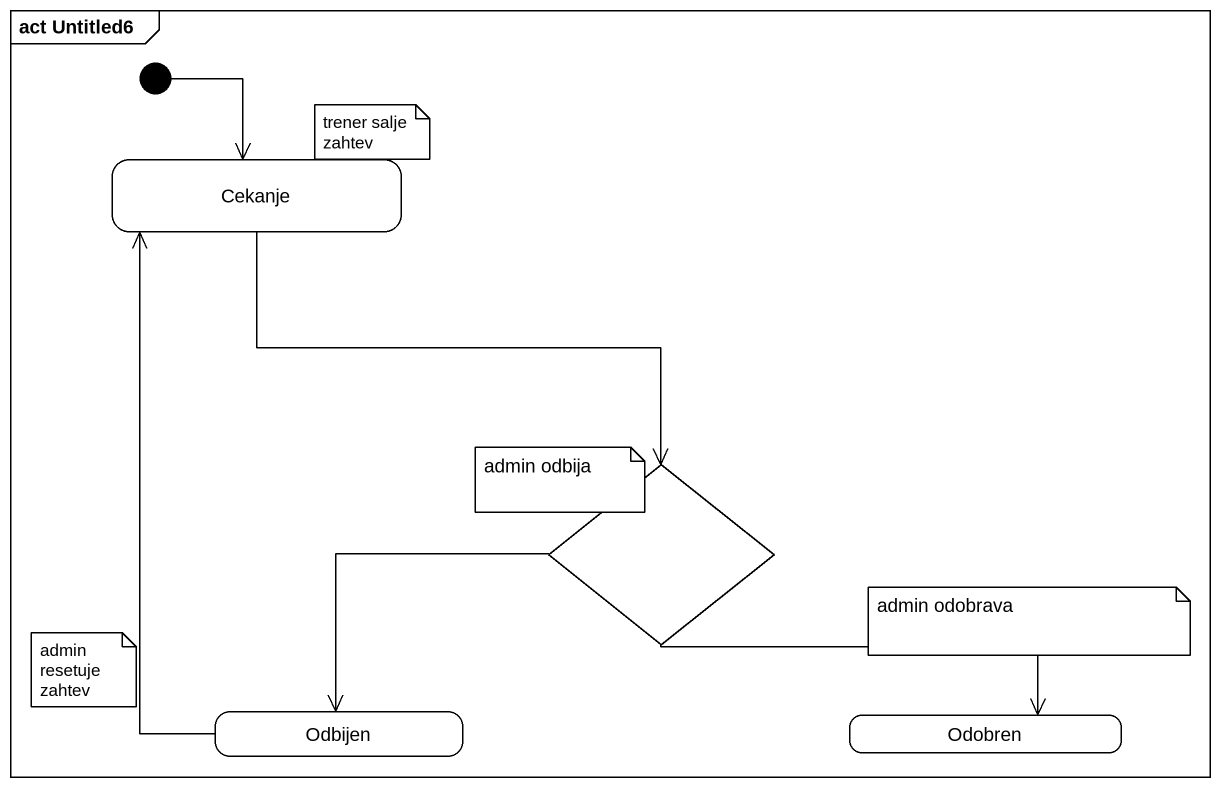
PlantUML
@startuml
mainframe act Untitled6
hide empty description
state Cekanje
state choice1 <<choice>>
state Odbijen
state Odobren
[*] --> Cekanje
Cekanje --> choice1
choice1 -left-> Odbijen
choice1 -right-> Odobren
Odbijen -up-> Cekanje
note as N1
  trener salje zahtev
end note
note as N2
  admin odbija
end note
note as N3
  admin odobrava
end note
note as N4
  admin resetuje zahtev
end note
@enduml
